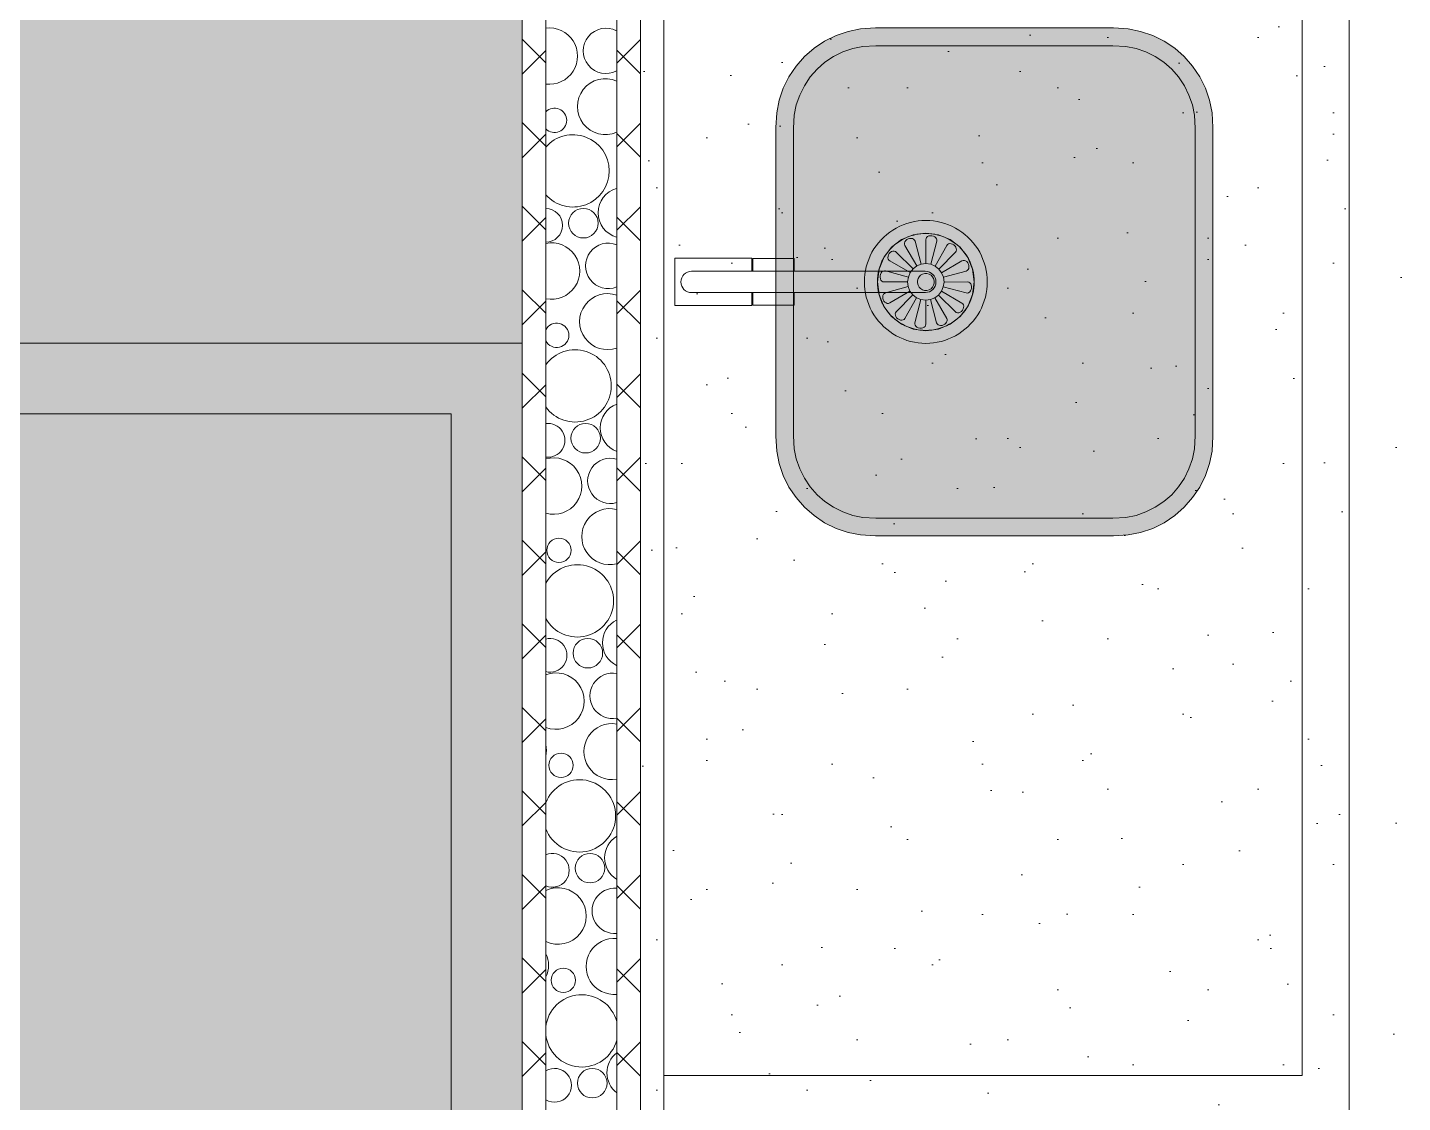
# Model space of a CAD drawing. Header units: metres. Extents: x -77 to 21.6, y -70.6 to -27.7.
# Drawn here: x -51.593 to -50.429, y -33.943 to -33.033 of the extents above; entities that cross this region are included whole.
import ezdxf

# ---------------------------------------------------------------- set-up
doc = ezdxf.new("R2010")
doc.units = ezdxf.units.M
doc.header["$MEASUREMENT"] = 0
for name, color, linetype, lineweight, true_color in [('LAJES.EST_Caneta_No__18', 7, 'Continuous', 0, 0xdfdfdf), ('LAJES.EST_Caneta_No__254', 7, 'Continuous', 0, 0xd1c9ad), ('LOUCAS-METAIS.ARQ_Caneta_No__13', 7, 'Continuous', 0, 0xaaaaaa), ('LOUCAS-METAIS.ARQ_Caneta_No__16', 7, 'Continuous', 0, 0xc9c9c9), ('LOUCAS-METAIS.ARQ_Caneta_No__18', 7, 'Continuous', 0, 0xdfdfdf), ('ZONA_Caneta_No__56', 7, 'Continuous', 0, 0xffe495)]:
    doc.layers.add(name, color=color, linetype=linetype, lineweight=lineweight, true_color=true_color)
for name, color, linetype, lineweight in [('LAJES.EST_Caneta_No__241', 7, 'Continuous', 13), ('LAJES.EST_Caneta_No__96', 252, 'Continuous', 0), ('MOBILIÁRIO_Caneta_No__96', 252, 'Continuous', 0), ('PAREDE CONSTRUIR_Caneta_No__241', 7, 'Continuous', 13), ('PAREDE CONSTRUIR_Caneta_No__83', 84, 'Continuous', 0), ('PAREDE CONSTRUIR_Caneta_No__96', 252, 'Continuous', 0)]:
    doc.layers.add(name, color=color, linetype=linetype, lineweight=lineweight)
for name, color, linetype in [('LOUCAS-METAIS.ARQ', 7, 'Continuous'), ('MOBILIÁRIO', 7, 'Continuous'), ('PAREDE CONSTRUIR', 7, 'Continuous')]:
    doc.layers.add(name, color=color, linetype=linetype)
pattern_1 = [(45, (0, 0.5), (-0.159099, 0.159099), [0, -0.15, 0, -0.225]), (110, (0.5, 0.5), (0.21143084, 0.07695453), [0, -0.11, 0, -0.19])]
pattern_2 = [(45, (0, 0), (-0.03535534, 0.03535534), []), (135, (0, 0), (0.03535534, 0.03535534), [])]
pattern_3 = [(45, (0, 0.2), (-0.06363961, 0.06363961), [0, -0.06, 0, -0.09]), (110, (0.2, 0.2), (0.08457234, 0.03078181), [0, -0.044, 0, -0.076])]

# ---------------------------------------------------------------- blocks, each defined once
blk = doc.blocks.new('*X138')
at = {"layer": 'PAREDE CONSTRUIR_Caneta_No__96', "color": 252, "linetype": 'Continuous', "lineweight": 0}
for centre, radius in [((-51.1222, -33.1982), 0.0125), ((-51.1203, -33.3802), 0.0125), ((-51.1429, -33.4751), 0.0103), ((-51.1184, -33.5622), 0.0125), ((-51.1411, -33.6571), 0.0103), ((-51.1166, -33.7442), 0.0125), ((-51.1392, -33.8391), 0.0103), ((-51.1147, -33.9262), 0.0125)]:
    blk.add_circle(centre, radius, dxfattribs=at)
for centre, radius, start, end in [((-51.1511, -33.0567), 0.0239, 262.9046, 97.0954), ((-51.1031, -33.0523), 0.0192, 61.8879, 298.1121), ((-51.1036, -33.0995), 0.0237, 66.1989, 293.8011), ((-51.1466, -33.1111), 0.0103, 224.2746, 135.7254), ((-51.131, -33.1539), 0.0306, 221.231, 138.769), ((-51.0885, -33.1894), 0.0213, 105.175, 254.825), ((-51.1541, -33.2), 0.0143, 270.1241, 89.8759), ((-51.1492, -33.2387), 0.0239, 258.3905, 101.6095), ((-51.1012, -33.2343), 0.0192, 68.0045, 291.9955), ((-51.1017, -33.2815), 0.0237, 71.0227, 288.9773), ((-51.1448, -33.2931), 0.0103, 206.4505, 153.5495), ((-51.1292, -33.3359), 0.0306, 215.6465, 144.3535), ((-51.0866, -33.3714), 0.0213, 110.4201, 249.5799), ((-51.1522, -33.382), 0.0143, 262.6734, 97.3266), ((-51.1474, -33.4207), 0.0239, 253.8019, 106.1981), ((-51.0994, -33.4163), 0.0192, 73.8669, 286.1331), ((-51.0999, -33.4635), 0.0237, 75.7104, 284.2896), ((-51.1273, -33.5179), 0.0306, 209.1676, 150.8324), ((-51.0848, -33.5534), 0.0213, 115.8511, 244.1489), ((-51.1504, -33.564), 0.0143, 255.0952, 104.9048), ((-51.1455, -33.6027), 0.0239, 249.1038, 110.8962), ((-51.0975, -33.5983), 0.0192, 79.5601, 280.4399), ((-51.098, -33.6455), 0.0237, 80.3021, 279.6979), ((-51.1748, -33.6444), 0.0213, 346.9115, 13.0885), ((-51.1255, -33.6999), 0.0306, 200.9702, 159.0298), ((-51.0829, -33.7354), 0.0213, 121.5449, 238.4551), ((-51.1485, -33.746), 0.0143, 247.238, 112.762), ((-51.1437, -33.7847), 0.0239, 244.2532, 115.7468), ((-51.0957, -33.7803), 0.0192, 85.1504, 274.8496), ((-51.0962, -33.8274), 0.0237, 84.8317, 275.1683), ((-51.1729, -33.8264), 0.0213, 332.4849, 27.5151), ((-51.1236, -33.8819), 0.0306, 14.975, 173.8991), ((-51.1236, -33.8819), 0.0306, 186.1009, 345.025), ((-51.081, -33.9174), 0.0213, 127.6111, 232.3889), ((-51.1466, -33.928), 0.0143, 238.896, 121.104)]:
    blk.add_arc(centre, radius, start, end, dxfattribs=at)
blk = doc.blocks.new('LEM_cuba tramontina 400x340x140')
at = {"layer": 'LOUCAS-METAIS.ARQ_Caneta_No__18', "linetype": 'Continuous', "lineweight": 0, "true_color": 0xdfdfdf}
blk.add_hatch(color=254, dxfattribs=at).paths.add_polyline_path([(0.0843, 0.43), (0.0718, 0.4292), (0.0612, 0.4271), (0.051, 0.4236), (0.0413, 0.4188), (0.0324, 0.4128), (0.0243, 0.4057), (0.0172, 0.3976), (0.0112, 0.3887), (0.0064, 0.379), (0.0029, 0.3688), (0.0008, 0.3582), (0, 0.3457), (0, 0.0843), (0.0008, 0.0718), (0.0029, 0.0612), (0.0064, 0.051), (0.0112, 0.0413), (0.0172, 0.0324), (0.0243, 0.0243), (0.0324, 0.0172), (0.0413, 0.0112), (0.051, 0.0064), (0.0612, 0.0029), (0.0718, 0.0008), (0.0843, 0), (0.2857, 0), (0.2982, 0.0008), (0.3088, 0.0029), (0.319, 0.0064), (0.3287, 0.0112), (0.3376, 0.0172), (0.3457, 0.0243), (0.3528, 0.0324), (0.3588, 0.0413), (0.3636, 0.051), (0.3671, 0.0612), (0.3692, 0.0718), (0.37, 0.0843), (0.37, 0.3457), (0.3692, 0.3582), (0.3671, 0.3688), (0.3636, 0.379), (0.3588, 0.3887), (0.3528, 0.3976), (0.3457, 0.4057), (0.3376, 0.4128), (0.3287, 0.4188), (0.319, 0.4236), (0.3088, 0.4271), (0.2982, 0.4292), (0.2857, 0.43)])
at = {"layer": 'LOUCAS-METAIS.ARQ_Caneta_No__13', "color": 253, "linetype": 'Continuous', "lineweight": 0, "true_color": 0xaaaaaa, "flags": 128}
for points in [[(0.0843, 0.43), (0.0718, 0.4292), (0.0612, 0.4271), (0.051, 0.4236), (0.0413, 0.4188), (0.0324, 0.4128), (0.0243, 0.4057), (0.0172, 0.3976), (0.0112, 0.3887), (0.0064, 0.379), (0.0029, 0.3688), (0.0008, 0.3582), (0, 0.3457), (0, 0.0843), (0.0008, 0.0718), (0.0029, 0.0612), (0.0064, 0.051), (0.0112, 0.0413), (0.0172, 0.0324), (0.0243, 0.0243), (0.0324, 0.0172), (0.0413, 0.0112), (0.051, 0.0064), (0.0612, 0.0029), (0.0718, 0.0008), (0.0843, 0), (0.2857, 0), (0.2982, 0.0008), (0.3088, 0.0029), (0.319, 0.0064), (0.3287, 0.0112), (0.3376, 0.0172), (0.3457, 0.0243), (0.3528, 0.0324), (0.3588, 0.0413), (0.3636, 0.051), (0.3671, 0.0612), (0.3692, 0.0718), (0.37, 0.0843), (0.37, 0.3457), (0.3692, 0.3582), (0.3671, 0.3688), (0.3636, 0.379), (0.3588, 0.3887), (0.3528, 0.3976), (0.3457, 0.4057), (0.3376, 0.4128), (0.3287, 0.4188), (0.319, 0.4236), (0.3088, 0.4271), (0.2982, 0.4292), (0.2857, 0.43)], [(0.3049, 0.0174), (0.3132, 0.0203), (0.3211, 0.0242), (0.3285, 0.0291), (0.3351, 0.0349), (0.3409, 0.0415), (0.3458, 0.0489), (0.3497, 0.0568), (0.3526, 0.0651), (0.3543, 0.0738), (0.355, 0.0848), (0.355, 0.3452), (0.3543, 0.3562), (0.3526, 0.3649), (0.3497, 0.3732), (0.3458, 0.3811), (0.3409, 0.3885), (0.3351, 0.3951), (0.3285, 0.4009), (0.3211, 0.4058), (0.3132, 0.4097), (0.3049, 0.4126), (0.2962, 0.4143), (0.2852, 0.415), (0.0848, 0.415), (0.0738, 0.4143), (0.0651, 0.4126), (0.0568, 0.4097), (0.0489, 0.4058), (0.0415, 0.4009), (0.0349, 0.3951), (0.0291, 0.3885), (0.0242, 0.3811), (0.0203, 0.3732), (0.0174, 0.3649), (0.0157, 0.3562), (0.015, 0.3452), (0.015, 0.0848), (0.0157, 0.0738), (0.0174, 0.0651), (0.0203, 0.0568), (0.0242, 0.0489), (0.0291, 0.0415), (0.0349, 0.0349), (0.0415, 0.0291), (0.0489, 0.0242), (0.0568, 0.0203), (0.0651, 0.0174), (0.0738, 0.0157), (0.0848, 0.015), (0.2852, 0.015), (0.2962, 0.0157)], [(0.1671, 0.1819), (0.1691, 0.1844), (0.1709, 0.1871), (0.1726, 0.1899), (0.174, 0.1929), (0.1753, 0.1959), (0.1765, 0.1989), (0.1774, 0.2021), (0.1781, 0.2053), (0.1786, 0.2085), (0.1789, 0.2117), (0.179, 0.215), (0.1789, 0.2183), (0.1786, 0.2215), (0.1781, 0.2247), (0.1774, 0.2279), (0.1765, 0.2311), (0.1753, 0.2341), (0.174, 0.2371), (0.1726, 0.2401), (0.1709, 0.2429), (0.1691, 0.2456), (0.1671, 0.2481), (0.1649, 0.2506), (0.1626, 0.2529), (0.1601, 0.2551), (0.1576, 0.2571), (0.1549, 0.2589), (0.152, 0.2606), (0.1491, 0.2621), (0.1461, 0.2633), (0.1431, 0.2645), (0.1399, 0.2654), (0.1367, 0.2661), (0.1335, 0.2666), (0.1303, 0.2669), (0.127, 0.267), (0.1237, 0.2669), (0.1205, 0.2666), (0.1173, 0.2661), (0.1141, 0.2654), (0.1109, 0.2645), (0.1079, 0.2633), (0.1049, 0.2621), (0.1019, 0.2606), (0.0991, 0.2589), (0.0964, 0.2571), (0.0939, 0.2551), (0.0914, 0.2529), (0.0891, 0.2506), (0.0869, 0.2481), (0.0849, 0.2456), (0.0831, 0.2429), (0.0814, 0.2401), (0.0799, 0.2371), (0.0787, 0.2341), (0.0775, 0.2311), (0.0766, 0.2279), (0.0759, 0.2247), (0.0754, 0.2215), (0.0751, 0.2183), (0.075, 0.215), (0.0751, 0.2117), (0.0754, 0.2085), (0.0759, 0.2053), (0.0766, 0.2021), (0.0775, 0.1989), (0.0787, 0.1959), (0.0799, 0.1929), (0.0814, 0.1899), (0.0831, 0.1871), (0.0849, 0.1844), (0.0869, 0.1819), (0.0891, 0.1794), (0.0914, 0.1771), (0.0939, 0.1749), (0.0964, 0.1729), (0.0991, 0.1711), (0.1019, 0.1694), (0.1049, 0.1679), (0.1079, 0.1667), (0.1109, 0.1655), (0.1141, 0.1646), (0.1173, 0.1639), (0.1205, 0.1634), (0.1237, 0.1631), (0.127, 0.163), (0.1303, 0.1631), (0.1335, 0.1634), (0.1367, 0.1639), (0.1399, 0.1646), (0.1431, 0.1655), (0.1461, 0.1667), (0.1491, 0.1679), (0.152, 0.1694), (0.1549, 0.1711), (0.1576, 0.1729), (0.1601, 0.1749), (0.1626, 0.1771), (0.1649, 0.1794)], [(0.1475, 0.1792), (0.156, 0.1857), (0.1625, 0.1943), (0.1666, 0.2043), (0.168, 0.215), (0.1666, 0.2257), (0.1625, 0.2357), (0.156, 0.2443), (0.1475, 0.2508), (0.1376, 0.255), (0.127, 0.2564), (0.1164, 0.255), (0.1065, 0.2508), (0.098, 0.2443), (0.0915, 0.2357), (0.0874, 0.2257), (0.086, 0.215), (0.0861, 0.2176), (0.0864, 0.2201), (0.0868, 0.2227), (0.0873, 0.2252), (0.0881, 0.2277), (0.0889, 0.2301), (0.0899, 0.2325), (0.0911, 0.2347), (0.0924, 0.237), (0.0939, 0.2391), (0.0955, 0.2411), (0.0972, 0.2431), (0.099, 0.2449), (0.1009, 0.2466), (0.1029, 0.2482), (0.1051, 0.2496), (0.1073, 0.2509), (0.1096, 0.2521), (0.1119, 0.2531), (0.1144, 0.254), (0.1168, 0.2547), (0.1194, 0.2553), (0.1219, 0.2557), (0.1245, 0.2559), (0.127, 0.256), (0.1296, 0.2559), (0.1322, 0.2557), (0.1347, 0.2553), (0.1372, 0.2547), (0.1397, 0.254), (0.1421, 0.2531), (0.1445, 0.2521), (0.1468, 0.2509), (0.149, 0.2496), (0.1511, 0.2482), (0.1532, 0.2466), (0.1551, 0.2449), (0.1569, 0.2431), (0.1586, 0.2411), (0.1602, 0.2391), (0.1617, 0.237), (0.163, 0.2347), (0.1641, 0.2325), (0.1652, 0.2301), (0.166, 0.2277), (0.1667, 0.2252), (0.1673, 0.2227), (0.1677, 0.2201), (0.168, 0.2176), (0.168, 0.215), (0.168, 0.2124), (0.1677, 0.2099), (0.1673, 0.2073), (0.1667, 0.2048), (0.166, 0.2023), (0.1652, 0.1999), (0.1641, 0.1975), (0.163, 0.1953), (0.1617, 0.193), (0.1602, 0.1909), (0.1586, 0.1889), (0.1569, 0.1869), (0.1551, 0.1851), (0.1532, 0.1834), (0.1511, 0.1818), (0.149, 0.1804), (0.1468, 0.1791), (0.1445, 0.1779), (0.1421, 0.1769), (0.1397, 0.176), (0.1372, 0.1753), (0.1347, 0.1747), (0.1322, 0.1743), (0.1296, 0.1741), (0.127, 0.174), (0.1245, 0.1741), (0.1219, 0.1743), (0.1194, 0.1747), (0.1168, 0.1753), (0.1144, 0.176), (0.1119, 0.1769), (0.1096, 0.1779), (0.1073, 0.1791), (0.1051, 0.1804), (0.1029, 0.1818), (0.1009, 0.1834), (0.099, 0.1851), (0.0972, 0.1869), (0.0955, 0.1889), (0.0939, 0.1909), (0.0924, 0.193), (0.0911, 0.1953), (0.0899, 0.1975), (0.0889, 0.1999), (0.0881, 0.2023), (0.0873, 0.2048), (0.0868, 0.2073), (0.0864, 0.2099), (0.0861, 0.2124), (0.086, 0.215), (0.0874, 0.2043), (0.0915, 0.1943), (0.098, 0.1857), (0.1065, 0.1792), (0.1164, 0.175), (0.127, 0.1736), (0.1376, 0.175)], [(0.1279, 0.2078), (0.1297, 0.2083), (0.1314, 0.2092), (0.1327, 0.2106), (0.1336, 0.2122), (0.1341, 0.214), (0.1341, 0.2159), (0.1336, 0.2178), (0.1327, 0.2194), (0.1314, 0.2207), (0.1298, 0.2217), (0.1279, 0.2222), (0.1261, 0.2222), (0.1243, 0.2217), (0.1226, 0.2208), (0.1213, 0.2194), (0.1204, 0.2178), (0.1199, 0.216), (0.1199, 0.2141), (0.1204, 0.2122), (0.1213, 0.2106), (0.1226, 0.2093), (0.1242, 0.2083), (0.126, 0.2078)]]:
    blk.add_lwpolyline(points, close=True, dxfattribs=at)
for points in [[(0.1231, 0.23), (0.1194, 0.2285), (0.1093, 0.2459), (0.109, 0.2469), (0.109, 0.2479), (0.1093, 0.249), (0.11, 0.25), (0.111, 0.2508), (0.1121, 0.2514), (0.1133, 0.2518), (0.1146, 0.2519), (0.1157, 0.2517), (0.1167, 0.2512), (0.1174, 0.2504), (0.1179, 0.2495), (0.1231, 0.23), (0.1271, 0.2305), (0.1311, 0.23), (0.1348, 0.2284), (0.1379, 0.2259), (0.1404, 0.2227), (0.1419, 0.2189), (0.1424, 0.2149), (0.1624, 0.215), (0.1633, 0.2148), (0.1642, 0.2143), (0.165, 0.2134), (0.1655, 0.2124), (0.1657, 0.2111), (0.1657, 0.2098), (0.1654, 0.2086), (0.1648, 0.2074), (0.1641, 0.2065), (0.1631, 0.2059), (0.1621, 0.2056), (0.1611, 0.2057), (0.1418, 0.2109), (0.1403, 0.2071), (0.1576, 0.1971), (0.1584, 0.1965), (0.1589, 0.1956), (0.1591, 0.1945), (0.159, 0.1933), (0.1586, 0.1921), (0.158, 0.191), (0.1571, 0.19), (0.156, 0.1893), (0.1549, 0.1889), (0.1538, 0.1889), (0.1528, 0.1892), (0.152, 0.1897), (0.1378, 0.2039), (0.1403, 0.2071)], [(0.1271, 0.2305), (0.127, 0.2507), (0.1272, 0.2517), (0.1277, 0.2526), (0.1285, 0.2534), (0.1296, 0.2539), (0.1308, 0.2541), (0.1321, 0.2541), (0.1334, 0.2538), (0.1345, 0.2532), (0.1354, 0.2524), (0.136, 0.2515), (0.1363, 0.2505), (0.1362, 0.2495), (0.1311, 0.23)], [(0.1348, 0.2284), (0.1447, 0.2459), (0.1453, 0.2467), (0.1462, 0.2472), (0.1473, 0.2474), (0.1485, 0.2473), (0.1497, 0.2469), (0.1508, 0.2463), (0.1517, 0.2454), (0.1524, 0.2443), (0.1528, 0.2432), (0.1529, 0.2421), (0.1526, 0.2411), (0.152, 0.2402), (0.1379, 0.2259)], [(0.1137, 0.2229), (0.0964, 0.2329), (0.0956, 0.2335), (0.0951, 0.2344), (0.0949, 0.2355), (0.095, 0.2367), (0.0954, 0.2379), (0.096, 0.239), (0.0969, 0.24), (0.098, 0.2407), (0.0991, 0.2411), (0.1002, 0.2411), (0.1012, 0.2408), (0.102, 0.2403), (0.1162, 0.2261)], [(0.1404, 0.2227), (0.1576, 0.2328), (0.1586, 0.2332), (0.1596, 0.2332), (0.1607, 0.2328), (0.1616, 0.2322), (0.1625, 0.2312), (0.1631, 0.2301), (0.1634, 0.2288), (0.1635, 0.2276), (0.1633, 0.2264), (0.1628, 0.2254), (0.1621, 0.2247), (0.1612, 0.2242), (0.1419, 0.2189)], [(0.1122, 0.2191), (0.1116, 0.2151), (0.0916, 0.215), (0.0907, 0.2152), (0.0898, 0.2157), (0.089, 0.2166), (0.0885, 0.2176), (0.0883, 0.2189), (0.0883, 0.2202), (0.0886, 0.2214), (0.0892, 0.2226), (0.0899, 0.2235), (0.0909, 0.2241), (0.0919, 0.2244), (0.0929, 0.2243), (0.1122, 0.2191), (0.1137, 0.2229), (0.1162, 0.2261), (0.1194, 0.2285)], [(0.1116, 0.2151), (0.1121, 0.2111), (0.0928, 0.2058), (0.0919, 0.2053), (0.0912, 0.2046), (0.0907, 0.2036), (0.0905, 0.2024), (0.0906, 0.2012), (0.0909, 0.1999), (0.0915, 0.1988), (0.0924, 0.1978), (0.0933, 0.1972), (0.0944, 0.1968), (0.0954, 0.1968), (0.0964, 0.1972), (0.1136, 0.2073), (0.1161, 0.2041), (0.102, 0.1898), (0.1014, 0.1889), (0.1011, 0.1879), (0.1012, 0.1868), (0.1016, 0.1857), (0.1023, 0.1846), (0.1032, 0.1837), (0.1043, 0.1831), (0.1055, 0.1827), (0.1067, 0.1826), (0.1078, 0.1828), (0.1087, 0.1833), (0.1093, 0.1841), (0.1192, 0.2016), (0.1229, 0.2), (0.1178, 0.1805), (0.1177, 0.1795), (0.118, 0.1785), (0.1186, 0.1776), (0.1195, 0.1768), (0.1206, 0.1762), (0.1219, 0.1759), (0.1232, 0.1759), (0.1244, 0.1761), (0.1255, 0.1766), (0.1263, 0.1774), (0.1268, 0.1783), (0.127, 0.1793), (0.1269, 0.1995), (0.1309, 0.2), (0.1361, 0.1805), (0.1366, 0.1796), (0.1373, 0.1788), (0.1383, 0.1783), (0.1394, 0.1781), (0.1407, 0.1782), (0.1419, 0.1786), (0.143, 0.1792), (0.144, 0.18), (0.1446, 0.181), (0.145, 0.1821), (0.145, 0.1831), (0.1447, 0.1841), (0.1346, 0.2015), (0.1378, 0.2039)], [(0.1121, 0.2111), (0.1136, 0.2073)], [(0.1418, 0.2109), (0.1424, 0.2149)], [(0.1161, 0.2041), (0.1192, 0.2016)], [(0.1229, 0.2), (0.1269, 0.1995)], [(0.1309, 0.2), (0.1346, 0.2015)]]:
    blk.add_lwpolyline(points, dxfattribs=at)
blk = doc.blocks.new('Tap 26_3')
at = {"layer": 'LOUCAS-METAIS.ARQ_Caneta_No__13', "color": 253, "linetype": 'Continuous', "lineweight": 0, "true_color": 0xaaaaaa, "flags": 128}
for points in [[(-0.02, -0.021), (-0.009, -0.021), (-0.009, 0.03, -1), (0.009, 0.03), (0.009, -0.021), (0.02, -0.021), (0.02, 0.044), (-0.02, 0.044)], [(-0.009, -0.1679, 1), (0.009, -0.1678), (0.009, 0.03, 1), (-0.009, 0.03)]]:
    blk.add_lwpolyline(points, format="xyb", close=True, dxfattribs=at)
for points in [[(-0.0197, -0.057), (-0.009, -0.057), (-0.009, -0.022), (-0.0197, -0.022)], [(0.0197, -0.057), (0.0197, -0.022), (0.009, -0.022), (0.009, -0.057)]]:
    blk.add_lwpolyline(points, close=True, dxfattribs=at)
blk = doc.blocks.new('Bed 01 26[98]_6', base_point=(-53.174, -33.2997))
at = {"layer": 'MOBILIÁRIO_Caneta_No__96', "color": 252, "linetype": 'Continuous', "lineweight": 20}
for p, q in [((-51.174, -33.2997), (-53.174, -33.2997)), ((-51.174, -34.1997), (-51.174, -33.2997))]:
    blk.add_line(p, q, dxfattribs=at)
at = {"layer": 'MOBILIÁRIO_Caneta_No__96', "color": 252, "linetype": 'Continuous', "lineweight": 20, "flags": 128}
blk.add_lwpolyline([(-51.614, -33.9897), (-51.654, -34.0297), (-51.654, -34.1397), (-51.234, -34.1397), (-51.234, -33.3597), (-51.614, -33.3597)], close=True, dxfattribs=at)

msp = doc.modelspace()

# ---------------------------------------------------------------- hatches: boundary and pattern name
at = {"layer": 'LAJES.EST_Caneta_No__18', "linetype": 'Continuous', "lineweight": 0, "true_color": 0xdfdfdf}
h = msp.add_hatch(dxfattribs=at)
h.set_pattern_fill('Piso_Externo__0006', color=254, style=0, pattern_type=2)
h.set_pattern_definition([(45, (0, 0.6), (-0.1909188, 0.1909188), [0, -0.18, 0, -0.27]), (110, (0.6, 0.6), (0.253717, 0.09234544), [0, -0.132, 0, -0.228])])
h.paths.add_polyline_path([(-76.514, -65.1016), (-73.814, -65.1016, -0.414214), (-75.814, -67.1016), (-66.814, -67.1016, -0.414214), (-68.814, -65.1016), (-68.814, -62.301), (-68.814, -45.4002, -0.414214), (-66.514, -43.1002), (-65.914, -43.1002), (-65.914, -42.3002), (-66.514, -42.3002), (-66.514, -38.2041), (-65.114, -38.2041), (-65.114, -36.7038), (-66.514, -36.7038), (-66.514, -32.5997), (-65.114, -32.5997), (-56.714, -32.5997), (-53.814, -32.5997), (-44.014, -32.5997), (-44.014, -42.3002), (-53.814, -42.3002), (-53.814, -47.1002), (-44.014, -47.1002), (-44.014, -50.8516), (-45.6136, -50.8516), (-45.6136, -52.3506), (-44.014, -52.3506), (-44.014, -60.3006), (-48.9163, -60.3006), (-48.9163, -61.1006), (-44.3609, -61.1006), (-44.3609, -67.1016), (-44.014, -67.1016), (-41.514, -67.1016), (-41.514, -28.1016), (-41.714, -28.1016), (-41.714, -60.3006), (-43.014, -60.3006), (-43.014, -30.0016), (-66.514, -30.0016), (-66.514, -28.1016), (-76.514, -28.1016)])
h.paths.add_polyline_path([(-73.814, -45.1016), (-76.314, -45.1016), (-76.314, -43.0892), (-75.7984, -43.0908, -0.414214), (-73.8139, -45.0876)], flags=0)
h.paths.add_polyline_path([(-73.814, -45.5846, -0.009328), (-73.814, -45.6604)], flags=0)
h.paths.add_polyline_path([(-52.814, -46.3002), (-52.814, -43.1002), (-44.014, -43.1002), (-44.014, -46.3002)], flags=0)
h.paths.add_polyline_path([(-67.714, -34.1), (-76.314, -34.1), (-76.314, -32.5997), (-67.714, -32.5997)], flags=0)
at = {"layer": 'LAJES.EST_Caneta_No__254', "linetype": 'Continuous', "lineweight": 0, "true_color": 0xd1c9ad}
h = msp.add_hatch(dxfattribs=at)
h.set_pattern_fill('Haie_OD_0006', color=9, style=0, pattern_type=2)
h.set_pattern_definition(pattern_1)
h.paths.add_polyline_path([(-65.114, -47.1002), (-66.514, -47.1002), (-66.514, -60.3006), (-56.514, -60.3006), (-44.014, -60.3006), (-44.014, -56.6006), (-50.5957, -56.6006), (-50.5957, -54.2479), (-52.6157, -54.2479), (-52.6157, -52.5506), (-50.5957, -52.5506), (-45.6136, -52.5506), (-45.6136, -50.8516), (-44.014, -50.8516), (-44.014, -47.1002), (-53.814, -47.1002), (-53.814, -42.3002), (-44.014, -42.3002), (-44.014, -37.1002), (-51.174, -37.1002), (-51.174, -32.5997), (-53.814, -32.5997), (-56.714, -32.5997), (-58.7637, -32.5997), (-58.7637, -34.9038), (-63.464, -34.9038), (-63.464, -36.5038), (-65.114, -36.5038), (-65.114, -38.4037), (-63.464, -38.4037), (-63.464, -42.1002), (-65.114, -42.1002), (-65.114, -42.3002)])
h.paths.add_polyline_path([(-60.5596, -42.1002), (-60.5596, -38.4037), (-58.8637, -38.4037), (-58.8637, -42.1002)], flags=0)
h.paths.add_polyline_path([(-59.064, -48.7001), (-59.064, -47.3002), (-56.714, -47.3002), (-56.714, -48.7001)], flags=0)
at = {"layer": 'LAJES.EST_Caneta_No__96', "linetype": 'Continuous', "lineweight": 0}
h = msp.add_hatch(dxfattribs=at)
h.set_pattern_fill('Haie_OD_0006', color=252, style=0, pattern_type=2)
h.set_pattern_definition(pattern_1)
h.paths.add_polyline_path([(-51.074, -37.1002), (-44.014, -37.1002), (-44.014, -32.5997), (-51.074, -32.5997)])
at = {"layer": 'LOUCAS-METAIS.ARQ_Caneta_No__16', "linetype": 'Continuous', "lineweight": 0, "true_color": 0xc9c9c9}
h = msp.add_hatch(dxfattribs=at)
h.set_pattern_fill('Haie_OD_LEGENDA_0006', color=9, style=0, pattern_type=2)
h.set_pattern_definition(pattern_3)
h.paths.add_polyline_path([(-51.074, -32.8197), (-51.074, -33.9197), (-51.054, -33.9197), (-51.054, -32.8197)])
h = msp.add_hatch(dxfattribs=at)
h.set_pattern_fill('Haie_OD_LEGENDA_0006', color=9, style=0, pattern_type=2)
h.set_pattern_definition(pattern_3)
h.paths.add_polyline_path([(-51.054, -32.8197), (-51.054, -33.9197), (-50.514, -33.9197), (-50.514, -32.8197)])
h = msp.add_hatch(dxfattribs=at)
h.set_pattern_fill('Haie_OD_LEGENDA_0006', color=9, style=0, pattern_type=2)
h.set_pattern_definition(pattern_3)
h.paths.add_polyline_path([(-50.514, -32.8197), (-50.514, -33.9197), (-50.474, -33.9197), (-50.474, -32.8197)])
h = msp.add_hatch(dxfattribs=at)
h.set_pattern_fill('Haie_OD_LEGENDA_0006', color=9, style=0, pattern_type=2)
h.set_pattern_definition(pattern_3)
h.paths.add_polyline_path([(-51.074, -33.9197), (-51.074, -34.8997), (-51.054, -34.8997), (-51.054, -33.9197)])
h = msp.add_hatch(dxfattribs=at)
h.set_pattern_fill('Haie_OD_LEGENDA_0006', color=9, style=0, pattern_type=2)
h.set_pattern_definition(pattern_3)
h.paths.add_polyline_path([(-51.054, -33.9197), (-51.054, -34.8997), (-50.474, -34.8997), (-50.474, -33.9197)])
at = {"layer": 'PAREDE CONSTRUIR_Caneta_No__83', "linetype": 'Continuous', "lineweight": 0}
h = msp.add_hatch(dxfattribs=at)
h.set_pattern_fill('Placomur_0006', color=84, style=0, pattern_type=2)
h.set_pattern_definition(pattern_2)
h.paths.add_polyline_path([(-51.174, -32.7997), (-51.174, -37.1002), (-51.154, -37.1002), (-51.154, -32.7997)])
h = msp.add_hatch(dxfattribs=at)
h.set_pattern_fill('Placomur_0006', color=84, style=0, pattern_type=2)
h.set_pattern_definition(pattern_2)
h.paths.add_polyline_path([(-51.094, -32.7997), (-51.094, -37.1002), (-51.074, -37.1002), (-51.074, -32.7997)])

# ---------------------------------------------------------------- linework, layer by layer
at = {"layer": 'LAJES.EST_Caneta_No__241', "color": 7, "linetype": 'Continuous', "lineweight": 13, "flags": 128}
for points in [[(-51.174, -37.1002), (-51.174, -32.5997), (-53.814, -32.5997), (-56.714, -32.5997), (-58.7637, -32.5997), (-58.7637, -34.9038), (-58.8637, -34.9038)], [(-51.174, -37.1002), (-51.174, -32.5997), (-53.814, -32.5997), (-56.714, -32.5997), (-58.7637, -32.5997), (-58.7637, -34.9038), (-58.8637, -34.9038)], [(-51.174, -37.1002), (-51.174, -32.5997), (-53.814, -32.5997), (-56.714, -32.5997), (-58.7637, -32.5997), (-58.7637, -34.9038), (-58.8637, -34.9038)], [(-44.014, -37.1002), (-44.014, -32.5997), (-51.074, -32.5997), (-51.074, -37.1002)]]:
    msp.add_lwpolyline(points, dxfattribs=at)
at = {"layer": 'LOUCAS-METAIS.ARQ_Caneta_No__13', "color": 253, "linetype": 'Continuous', "lineweight": 0, "true_color": 0xaaaaaa, "flags": 128}
for points in [[(-51.074, -32.8197), (-51.074, -33.9197), (-51.074, -34.8997)], [(-51.054, -32.8197), (-51.054, -33.9197), (-51.054, -34.8997)], [(-50.514, -32.8197), (-50.514, -33.9197)], [(-50.474, -32.8197), (-50.474, -33.9197), (-50.474, -34.8997)], [(-50.514, -33.9197), (-51.054, -33.9197)]]:
    msp.add_lwpolyline(points, dxfattribs=at)
at = {"layer": 'PAREDE CONSTRUIR_Caneta_No__241', "color": 7, "linetype": 'Continuous', "lineweight": 13}
for p, q in [((-51.154, -32.7997), (-51.154, -37.1002)), ((-51.094, -32.7997), (-51.094, -37.1002))]:
    msp.add_line(p, q, dxfattribs=at)
at = {"layer": 'PAREDE CONSTRUIR_Caneta_No__241', "color": 7, "linetype": 'Continuous', "lineweight": 13, "flags": 128}
for points in [[(-51.174, -32.7997), (-51.174, -37.1002)], [(-51.074, -37.1002), (-51.074, -32.7997)]]:
    msp.add_lwpolyline(points, dxfattribs=at)
at = {"layer": 'ZONA_Caneta_No__56', "color": 41, "linetype": 'Continuous', "lineweight": 0, "true_color": 0xffe495, "flags": 128}
for points in [[(-56.574, -36.5038), (-54.374, -36.5038), (-53.814, -36.5038), (-53.814, -37.1002), (-51.174, -37.1002), (-51.174, -36.5038), (-51.174, -32.7997), (-54.374, -32.7997), (-54.374, -34.9997), (-56.574, -34.9997)], [(-45.694, -32.8037), (-51.074, -32.8037), (-51.074, -37.1002), (-45.694, -37.1002)]]:
    msp.add_lwpolyline(points, close=True, dxfattribs=at)

# ---------------------------------------------------------------- block references
at = {"layer": 'LOUCAS-METAIS.ARQ', "color": 253, "linetype": 'Continuous', "lineweight": 0, "true_color": 0xaaaaaa, "rotation": 90}
msp.add_blockref('Tap 26_3', (-51.0007, -33.2479), dxfattribs=at)
at = {"layer": 'LOUCAS-METAIS.ARQ_Caneta_No__13', "color": 253, "linetype": 'Continuous', "lineweight": 0, "true_color": 0xaaaaaa}
msp.add_blockref('LEM_cuba tramontina 400x340x140', (-50.9594, -33.4629), dxfattribs=at)
at = {"layer": 'MOBILIÁRIO', "color": 252, "linetype": 'Continuous', "lineweight": 0}
msp.add_blockref('Bed 01 26[98]_6', (-53.174, -33.2997), dxfattribs=at)
at = {"layer": 'PAREDE CONSTRUIR', "color": 7, "lineweight": 13}
msp.add_blockref('*X138', (0, 0), dxfattribs=at)

doc.saveas('drawing.dxf')
